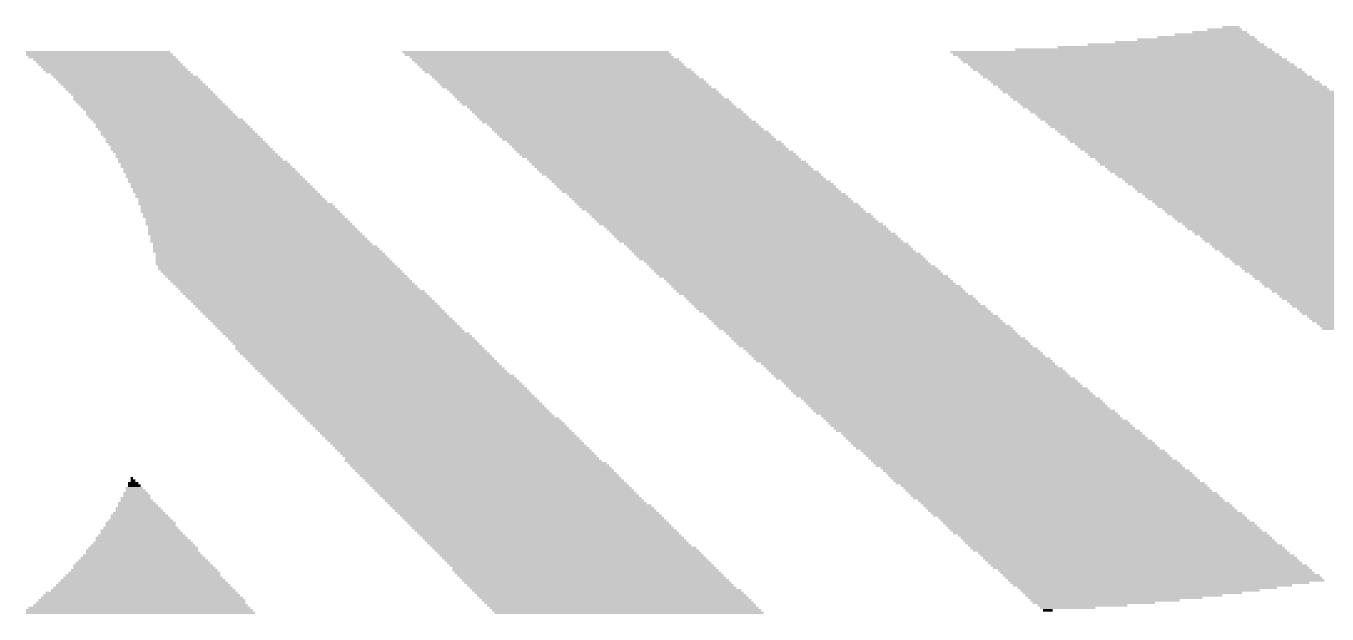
# Model space of a CAD drawing. Extents: x -50 to 50, y -28 to 28.
# Drawn here: x 22.77 to 33.82, y -27.8 to -22.81 of the extents above; entities that cross this region are included whole.
import ezdxf

# ---------------------------------------------------------------- set-up
doc = ezdxf.new("R2010")
doc.units = 0
doc.layers.add('200', color=132, linetype='CONTINUOUS')

# ---------------------------------------------------------------- blocks, each defined once
blk = doc.blocks.new('RECT')
blk.add_solid([(-0.5, -0.5), (0.5, -0.5), (-0.5, 0.5), (0.5, 0.5)])

msp = doc.modelspace()

# ---------------------------------------------------------------- block references
at = {"layer": '200'}
for p, xscale, yscale in [((32.8397, -22.8812), 0.635, 0.0211), ((32.9044, -22.86), 0.4648, 0.0213), ((32.9463, -22.8388), 0.2946, 0.0211), ((32.9997, -22.8177), 0.1473, 0.0211), ((32.418, -22.987), 1.778, 0.0213), ((32.5336, -22.9658), 1.5011, 0.0211), ((32.6288, -22.9447), 1.2294, 0.0211), ((32.7127, -22.9235), 1.016, 0.0213), ((32.7876, -22.9023), 0.8255, 0.0211), ((23.3794, -23.0293), 1.2268, 0.0211), ((23.3896, -23.0505), 1.2471, 0.0213), ((23.4112, -23.0717), 1.2497, 0.0211), ((23.4429, -23.0928), 1.2268, 0.0211), ((27.0942, -23.0293), 2.2657, 0.0211), ((27.1145, -23.0505), 2.2657, 0.0213), ((27.1463, -23.0717), 2.2428, 0.0211), ((27.178, -23.0928), 2.2657, 0.0211), ((31.9938, -23.0293), 2.7534, 0.0211), ((32.0256, -23.0505), 2.7711, 0.0213), ((32.0573, -23.0717), 2.7534, 0.0211), ((32.0891, -23.0928), 2.7711, 0.0211), ((32.258, -23.0082), 2.1793, 0.0211), ((23.4633, -23.114), 1.2268, 0.0213), ((23.4836, -23.1352), 1.2268, 0.0211), ((23.5064, -23.1563), 1.2268, 0.0211), ((23.5267, -23.1775), 1.2268, 0.0213), ((23.5483, -23.1987), 1.2294, 0.0211), ((27.1996, -23.114), 2.2631, 0.0213), ((27.2212, -23.1352), 2.2657, 0.0211), ((27.2415, -23.1563), 2.2657, 0.0211), ((27.2745, -23.1775), 2.286, 0.0213), ((27.2948, -23.1987), 2.286, 0.0211), ((32.1107, -23.114), 2.7737, 0.0213), ((32.1526, -23.1352), 2.7711, 0.0211), ((32.1742, -23.1563), 2.7737, 0.0211), ((32.2047, -23.1775), 2.794, 0.0213), ((32.2377, -23.1987), 2.7737, 0.0211), ((23.5801, -23.2198), 1.2065, 0.0211), ((23.6118, -23.241), 1.2294, 0.0213), ((23.6334, -23.2622), 1.2268, 0.0211), ((23.6538, -23.2833), 1.2268, 0.0211), ((23.6753, -23.3045), 1.2294, 0.0213), ((27.3266, -23.2198), 2.2631, 0.0211), ((27.3482, -23.241), 2.2657, 0.0213), ((27.3787, -23.2622), 2.286, 0.0211), ((27.4015, -23.2833), 2.286, 0.0211), ((27.4218, -23.3045), 2.286, 0.0213), ((32.258, -23.2198), 2.7737, 0.0211), ((32.291, -23.241), 2.794, 0.0213), ((32.3215, -23.2622), 2.7737, 0.0211), ((32.3545, -23.2833), 2.794, 0.0211), ((32.3748, -23.3045), 2.794, 0.0213), ((23.6969, -23.3257), 1.2268, 0.0211), ((23.7172, -23.3468), 1.2268, 0.0211), ((23.7388, -23.368), 1.2294, 0.0213), ((23.7604, -23.3892), 1.2268, 0.0211), ((23.7808, -23.4103), 1.2268, 0.0211), ((23.7922, -23.4315), 1.2497, 0.0213), ((27.4422, -23.3257), 2.286, 0.0211), ((27.4853, -23.3468), 2.286, 0.0211), ((27.5057, -23.368), 2.286, 0.0213), ((27.5285, -23.3892), 2.286, 0.0211), ((27.5488, -23.4103), 2.286, 0.0211), ((27.5806, -23.4315), 2.3089, 0.0213), ((32.418, -23.3257), 2.794, 0.0211), ((32.4383, -23.3468), 2.794, 0.0211), ((32.4701, -23.368), 2.8169, 0.0213), ((32.5018, -23.3892), 2.794, 0.0211), ((32.5336, -23.4103), 2.8169, 0.0211), ((32.5552, -23.4315), 2.8143, 0.0213), ((23.8125, -23.4527), 1.2497, 0.0211), ((23.8341, -23.4738), 1.2471, 0.0211), ((23.8557, -23.495), 1.2497, 0.0213), ((23.876, -23.5162), 1.2497, 0.0211), ((23.8976, -23.5373), 1.2471, 0.0211), ((27.6022, -23.4527), 2.3063, 0.0211), ((27.6225, -23.4738), 2.3063, 0.0211), ((27.6555, -23.495), 2.286, 0.0213), ((27.686, -23.5162), 2.3063, 0.0211), ((27.7063, -23.5373), 2.3063, 0.0211), ((32.5971, -23.4527), 2.8169, 0.0211), ((32.6187, -23.4738), 2.8143, 0.0211), ((32.6504, -23.495), 2.8372, 0.0213), ((32.6822, -23.5162), 2.8143, 0.0211), ((32.7025, -23.5373), 2.8143, 0.0211), ((23.909, -23.5585), 1.27, 0.0213), ((23.9293, -23.5797), 1.27, 0.0211), ((23.9611, -23.6008), 1.2929, 0.0211), ((23.9827, -23.622), 1.2903, 0.0213), ((24.003, -23.6432), 1.2903, 0.0211), ((27.7292, -23.5585), 2.3063, 0.0213), ((27.7495, -23.5797), 2.3063, 0.0211), ((27.7711, -23.6008), 2.3089, 0.0211), ((27.8028, -23.622), 2.3266, 0.0213), ((27.8346, -23.6432), 2.3089, 0.0211), ((32.7457, -23.5585), 2.8143, 0.0213), ((32.766, -23.5797), 2.8143, 0.0211), ((32.7978, -23.6008), 2.8372, 0.0211), ((32.8295, -23.622), 2.8143, 0.0213), ((32.8612, -23.6432), 2.8372, 0.0211), ((24.0144, -23.6643), 1.3132, 0.0211), ((24.0348, -23.6855), 1.3132, 0.0213), ((24.0563, -23.7067), 1.3106, 0.0211), ((24.0678, -23.7278), 1.3335, 0.0211), ((24.0881, -23.749), 1.3335, 0.0213), ((27.8562, -23.6643), 2.3063, 0.0211), ((27.8765, -23.6855), 2.3063, 0.0213), ((27.9083, -23.7067), 2.3292, 0.0211), ((27.9298, -23.7278), 2.3266, 0.0211), ((27.9514, -23.749), 2.3292, 0.0213), ((32.8828, -23.6643), 2.8346, 0.0211), ((32.9248, -23.6855), 2.8372, 0.0213), ((32.9463, -23.7067), 2.8346, 0.0211), ((32.9781, -23.7278), 2.8575, 0.0211), ((33.0098, -23.749), 2.8346, 0.0213), ((24.1084, -23.7702), 1.3335, 0.0211), ((24.1198, -23.7913), 1.3564, 0.0211), ((24.1414, -23.8125), 1.3538, 0.0213), ((24.1618, -23.8337), 1.3538, 0.0211), ((24.1732, -23.8548), 1.3767, 0.0211), ((24.1935, -23.876), 1.3767, 0.0213), ((27.9718, -23.7702), 2.3292, 0.0211), ((28.0149, -23.7913), 2.3292, 0.0211), ((28.0353, -23.8125), 2.3292, 0.0213), ((28.0568, -23.8337), 2.3266, 0.0211), ((28.0784, -23.8548), 2.3292, 0.0211), ((28.1089, -23.876), 2.3495, 0.0213), ((33.0416, -23.7702), 2.8575, 0.0211), ((33.0619, -23.7913), 2.8575, 0.0211), ((33.1051, -23.8125), 2.8575, 0.0213), ((33.1254, -23.8337), 2.8575, 0.0211), ((33.1483, -23.8548), 2.8575, 0.0211), ((33.1889, -23.876), 2.8575, 0.0213), ((24.2265, -23.9183), 1.397, 0.0211), ((24.2151, -23.8972), 1.3741, 0.0211), ((24.2468, -23.9395), 1.397, 0.0213), ((24.2684, -23.9607), 1.4402, 0.0211), ((24.2888, -23.9818), 1.4402, 0.0211), ((28.1318, -23.8972), 2.3495, 0.0211), ((28.1521, -23.9183), 2.3495, 0.0211), ((28.1838, -23.9395), 2.3266, 0.0213), ((28.2156, -23.9607), 2.3495, 0.0211), ((28.2359, -23.9818), 2.3495, 0.0211), ((33.2118, -23.8972), 2.8575, 0.0211), ((33.2422, -23.9183), 2.8778, 0.0211), ((33.2753, -23.9395), 2.8575, 0.0213), ((33.3058, -23.9607), 2.8778, 0.0211), ((33.3273, -23.9818), 2.8804, 0.0211), ((24.2989, -24.003), 1.4605, 0.0213), ((24.3218, -24.0242), 1.4605, 0.0211), ((24.3319, -24.0453), 1.4808, 0.0211), ((24.3523, -24.0665), 1.4808, 0.0213), ((24.3637, -24.0877), 1.5037, 0.0211), ((28.2588, -24.003), 2.3495, 0.0213), ((28.2791, -24.0242), 2.3495, 0.0211), ((28.3108, -24.0453), 2.3724, 0.0211), ((28.3324, -24.0665), 2.3698, 0.0213), ((28.3629, -24.0877), 2.3495, 0.0211), ((33.3693, -24.003), 2.8778, 0.0213), ((33.3908, -24.0242), 2.8804, 0.0211), ((33.4226, -24.0453), 2.8981, 0.0211), ((33.4543, -24.0665), 2.8804, 0.0213), ((33.4861, -24.0877), 2.8981, 0.0211), ((24.384, -24.1088), 1.5037, 0.0211), ((24.3942, -24.13), 1.524, 0.0213), ((24.417, -24.1512), 1.524, 0.0211), ((24.4272, -24.1723), 1.5443, 0.0211), ((24.4475, -24.1935), 1.5443, 0.0213), ((28.3858, -24.1088), 2.3495, 0.0211), ((28.4163, -24.13), 2.3698, 0.0213), ((28.4378, -24.1512), 2.3724, 0.0211), ((28.4582, -24.1723), 2.3724, 0.0211), ((28.4798, -24.1935), 2.3698, 0.0213), ((33.5178, -24.1088), 2.8804, 0.0211), ((33.5394, -24.13), 2.8778, 0.0213), ((33.5712, -24.1512), 2.9007, 0.0211), ((33.6029, -24.1723), 2.8778, 0.0211), ((33.6347, -24.1935), 2.9007, 0.0213), ((24.4589, -24.2147), 1.5672, 0.0211), ((24.4793, -24.2358), 1.5672, 0.0211), ((24.4894, -24.257), 1.5875, 0.0213), ((24.5224, -24.2993), 1.6078, 0.0211), ((24.5123, -24.2782), 1.5875, 0.0211), ((28.5013, -24.2147), 2.3724, 0.0211), ((28.5433, -24.2358), 2.3698, 0.0211), ((28.5648, -24.257), 2.3724, 0.0213), ((28.5864, -24.2782), 2.3698, 0.0211), ((28.6068, -24.2993), 2.3698, 0.0211), ((33.655, -24.2147), 2.9007, 0.0211), ((33.6982, -24.2358), 2.9007, 0.0211), ((33.7185, -24.257), 2.9007, 0.0213), ((33.7515, -24.2782), 2.921, 0.0211), ((33.782, -24.2993), 2.9007, 0.0211), ((24.544, -24.3205), 1.651, 0.0213), ((24.5643, -24.3417), 1.651, 0.0211), ((24.5745, -24.3628), 1.6713, 0.0211), ((24.5859, -24.384), 1.6942, 0.0213), ((24.6164, -24.4263), 1.7145, 0.0211), ((24.6063, -24.4052), 1.6942, 0.0211), ((28.6385, -24.3205), 2.3927, 0.0213), ((28.6601, -24.3417), 2.3901, 0.0211), ((28.6817, -24.3628), 2.3927, 0.0211), ((28.7134, -24.384), 2.3698, 0.0213), ((28.7452, -24.4052), 2.3927, 0.0211), ((28.7655, -24.4263), 2.3927, 0.0211), ((33.815, -24.3205), 2.921, 0.0213), ((33.8353, -24.3417), 2.921, 0.0211), ((33.8785, -24.3628), 2.921, 0.0211), ((33.8988, -24.384), 2.921, 0.0213), ((33.9306, -24.4052), 2.9439, 0.0211), ((33.9623, -24.4263), 2.921, 0.0211), ((24.6393, -24.4475), 1.7145, 0.0213), ((24.6494, -24.4687), 1.7348, 0.0211), ((24.6596, -24.4898), 1.7551, 0.0211), ((24.6913, -24.5322), 1.778, 0.0211), ((24.6812, -24.511), 1.7577, 0.0213), ((28.7871, -24.4475), 2.3901, 0.0213), ((28.8087, -24.4687), 2.3927, 0.0211), ((28.8392, -24.4898), 2.413, 0.0211), ((28.8722, -24.511), 2.3927, 0.0213), ((28.8925, -24.5322), 2.3927, 0.0211), ((33.9827, -24.4475), 2.921, 0.0213), ((34.0157, -24.4687), 2.9413, 0.0211), ((34.0462, -24.4898), 2.921, 0.0211), ((34.0792, -24.511), 2.9413, 0.0213), ((34.0995, -24.5322), 2.9413, 0.0211), ((24.7129, -24.5745), 1.8212, 0.0213), ((24.7015, -24.5533), 1.7983, 0.0211), ((24.7333, -24.5957), 1.8212, 0.0211), ((24.7434, -24.6168), 1.8415, 0.0211), ((24.7536, -24.638), 1.8618, 0.0213), ((28.9141, -24.5533), 2.3901, 0.0211), ((28.9458, -24.5745), 2.413, 0.0213), ((28.9662, -24.5957), 2.413, 0.0211), ((28.989, -24.6168), 2.413, 0.0211), ((29.0093, -24.638), 2.413, 0.0213), ((34.1427, -24.5533), 2.9413, 0.0211), ((34.163, -24.5745), 2.9413, 0.0213), ((34.2062, -24.5957), 2.9413, 0.0211), ((34.2265, -24.6168), 2.9413, 0.0211), ((34.2583, -24.638), 2.9642, 0.0213), ((24.7764, -24.6592), 1.8618, 0.0211), ((24.798, -24.6803), 1.905, 0.0211), ((24.8082, -24.7015), 1.9253, 0.0213), ((24.8183, -24.7227), 1.9456, 0.0211), ((24.8399, -24.7438), 1.9482, 0.0211), ((29.0525, -24.6592), 2.413, 0.0211), ((29.0728, -24.6803), 2.413, 0.0211), ((29.0932, -24.7015), 2.413, 0.0213), ((29.116, -24.7227), 2.413, 0.0211), ((29.1465, -24.7438), 2.4333, 0.0211), ((34.29, -24.6592), 2.9413, 0.0211), ((34.3218, -24.6803), 2.9642, 0.0211), ((34.3433, -24.7015), 2.9616, 0.0213), ((34.3751, -24.7227), 2.9439, 0.0211), ((34.4068, -24.7438), 2.9616, 0.0211), ((24.8818, -24.8285), 2.032, 0.0213), ((24.8501, -24.765), 1.9685, 0.0213), ((24.8603, -24.7862), 1.9888, 0.0211), ((24.8717, -24.8073), 2.0117, 0.0211), ((24.9022, -24.8497), 2.032, 0.0211), ((24.9136, -24.8708), 2.0549, 0.0211), ((29.1681, -24.765), 2.4359, 0.0213), ((29.1897, -24.7862), 2.4333, 0.0211), ((29.2202, -24.8073), 2.413, 0.0211), ((29.243, -24.8285), 2.413, 0.0213), ((29.2735, -24.8497), 2.4333, 0.0211), ((29.2951, -24.8708), 2.4359, 0.0211), ((34.4284, -24.765), 2.9642, 0.0213), ((34.4703, -24.7862), 2.9616, 0.0211), ((34.4919, -24.8073), 2.9642, 0.0211), ((34.5224, -24.8285), 2.9845, 0.0213), ((34.5554, -24.8497), 2.9642, 0.0211), ((34.5859, -24.8708), 2.9845, 0.0211), ((24.9352, -24.892), 2.0523, 0.0213), ((24.9555, -24.9132), 2.0523, 0.0211), ((24.9771, -24.9343), 2.0549, 0.0211), ((24.9987, -24.9555), 2.0523, 0.0213), ((25.019, -24.9767), 2.0523, 0.0211), ((29.3167, -24.892), 2.4333, 0.0213), ((29.337, -24.9132), 2.4333, 0.0211), ((29.3688, -24.9343), 2.4562, 0.0211), ((29.4005, -24.9555), 2.4333, 0.0213), ((29.4221, -24.9767), 2.4359, 0.0211), ((34.6088, -24.892), 2.9845, 0.0213), ((34.6494, -24.9132), 2.9845, 0.0211), ((34.6723, -24.9343), 2.9845, 0.0211), ((34.7028, -24.9555), 3.0048, 0.0213), ((34.7358, -24.9767), 2.9845, 0.0211), ((25.0406, -24.9978), 2.0549, 0.0211), ((25.0622, -25.019), 2.0523, 0.0213), ((25.0825, -25.0402), 2.0523, 0.0211), ((25.1143, -25.0613), 2.0752, 0.0211), ((25.1346, -25.0825), 2.0752, 0.0213), ((29.4437, -24.9978), 2.4333, 0.0211), ((29.4754, -25.019), 2.4562, 0.0213), ((29.4958, -25.0402), 2.4562, 0.0211), ((29.5173, -25.0613), 2.4536, 0.0211), ((29.5389, -25.0825), 2.4562, 0.0213), ((34.7662, -24.9978), 3.0048, 0.0211), ((34.7878, -25.019), 3.0074, 0.0213), ((34.8196, -25.0402), 2.9845, 0.0211), ((34.8513, -25.0613), 3.0074, 0.0211), ((34.8831, -25.0825), 2.9845, 0.0213), ((25.1574, -25.1037), 2.0752, 0.0211), ((25.1777, -25.1248), 2.0752, 0.0211), ((25.1993, -25.146), 2.0726, 0.0213), ((25.2209, -25.1672), 2.0752, 0.0211), ((25.2413, -25.1883), 2.0752, 0.0211), ((29.5808, -25.1037), 2.4536, 0.0211), ((29.6024, -25.1248), 2.4562, 0.0211), ((29.6227, -25.146), 2.4562, 0.0213), ((29.6443, -25.1672), 2.4536, 0.0211), ((29.6761, -25.1883), 2.4765, 0.0211), ((34.9148, -25.1037), 3.0074, 0.0211), ((34.9364, -25.1248), 3.0048, 0.0211), ((34.9783, -25.146), 3.0074, 0.0213), ((34.9999, -25.1672), 3.0048, 0.0211), ((35.0317, -25.1883), 3.0277, 0.0211), ((25.2628, -25.2095), 2.0726, 0.0213), ((25.2844, -25.2307), 2.0752, 0.0211), ((25.3048, -25.2518), 2.0752, 0.0211), ((25.3263, -25.273), 2.0726, 0.0213), ((25.3479, -25.2942), 2.0752, 0.0211), ((29.6964, -25.2095), 2.4765, 0.0213), ((29.7193, -25.2307), 2.4765, 0.0211), ((29.7498, -25.2518), 2.4562, 0.0211), ((29.7828, -25.273), 2.4765, 0.0213), ((29.8031, -25.2942), 2.4765, 0.0211), ((35.0634, -25.2095), 3.0048, 0.0213), ((35.0952, -25.2307), 3.0277, 0.0211), ((35.1155, -25.2518), 3.0277, 0.0211), ((35.1587, -25.273), 3.0277, 0.0213), ((35.179, -25.2942), 3.0277, 0.0211), ((25.3682, -25.3153), 2.0752, 0.0211), ((25.3898, -25.3365), 2.0726, 0.0213), ((25.4114, -25.3577), 2.0752, 0.0211), ((25.4318, -25.3788), 2.0752, 0.0211), ((25.4533, -25.4), 2.0726, 0.0213), ((25.4851, -25.4212), 2.0955, 0.0211), ((29.8234, -25.3153), 2.4765, 0.0211), ((29.8463, -25.3365), 2.4765, 0.0213), ((29.8768, -25.3577), 2.4968, 0.0211), ((29.8983, -25.3788), 2.4994, 0.0211), ((29.9301, -25.4), 2.4765, 0.0213), ((29.9504, -25.4212), 2.4765, 0.0211), ((35.212, -25.3153), 3.048, 0.0211), ((35.2425, -25.3365), 3.0277, 0.0213), ((35.2641, -25.3577), 3.0251, 0.0211), ((35.2958, -25.3788), 3.048, 0.0211), ((25.5054, -25.4423), 2.0955, 0.0211), ((25.5283, -25.4635), 2.0955, 0.0213), ((25.5486, -25.4847), 2.0955, 0.0211), ((25.5689, -25.5058), 2.0955, 0.0211), ((25.5918, -25.527), 2.0955, 0.0213), ((29.9733, -25.4423), 2.4765, 0.0211), ((30.0038, -25.4635), 2.4968, 0.0213), ((30.0253, -25.4847), 2.4994, 0.0211), ((30.0469, -25.5058), 2.4968, 0.0211), ((30.0673, -25.527), 2.4968, 0.0213), ((25.6019, -25.5482), 2.1158, 0.0211), ((25.6223, -25.5693), 2.1158, 0.0211), ((25.6438, -25.5905), 2.1184, 0.0213), ((25.6654, -25.6117), 2.1158, 0.0211), ((25.6858, -25.6328), 2.1158, 0.0211), ((30.1092, -25.5482), 2.4994, 0.0211), ((30.1308, -25.5693), 2.4968, 0.0211), ((30.1523, -25.5905), 2.4994, 0.0213), ((30.1739, -25.6117), 2.4968, 0.0211), ((30.2057, -25.6328), 2.5197, 0.0211), ((25.7073, -25.654), 2.1184, 0.0213), ((25.7289, -25.6752), 2.1158, 0.0211), ((25.7492, -25.6963), 2.1158, 0.0211), ((25.7708, -25.7175), 2.1184, 0.0213), ((25.7924, -25.7387), 2.1158, 0.0211), ((30.226, -25.654), 2.5197, 0.0213), ((30.2578, -25.6752), 2.4968, 0.0211), ((30.2793, -25.6963), 2.4994, 0.0211), ((30.3111, -25.7175), 2.5171, 0.0213), ((30.3327, -25.7387), 2.5197, 0.0211), ((25.8128, -25.7598), 2.1158, 0.0211), ((25.8445, -25.781), 2.1387, 0.0213), ((25.8661, -25.8022), 2.1361, 0.0211), ((25.8877, -25.8233), 2.1387, 0.0211), ((25.908, -25.8445), 2.1387, 0.0213), ((30.353, -25.7598), 2.5197, 0.0211), ((30.3746, -25.781), 2.5171, 0.0213), ((30.4063, -25.8022), 2.54, 0.0211), ((30.4381, -25.8233), 2.5171, 0.0211), ((30.4597, -25.8445), 2.5197, 0.0213), ((25.9296, -25.8657), 2.1361, 0.0211), ((25.9512, -25.8868), 2.1387, 0.0211), ((25.9715, -25.908), 2.1387, 0.0213), ((25.9931, -25.9292), 2.1361, 0.0211), ((26.0147, -25.9503), 2.1387, 0.0211), ((26.035, -25.9715), 2.1387, 0.0213), ((30.48, -25.8657), 2.5197, 0.0211), ((30.513, -25.8868), 2.54, 0.0211), ((30.5333, -25.908), 2.54, 0.0213), ((30.5537, -25.9292), 2.54, 0.0211), ((30.5765, -25.9503), 2.54, 0.0211), ((30.6172, -25.9715), 2.54, 0.0213), ((26.0566, -25.9927), 2.1361, 0.0211), ((26.0782, -26.0138), 2.1387, 0.0211), ((26.0985, -26.035), 2.1387, 0.0213), ((26.1201, -26.0562), 2.1361, 0.0211), ((26.1417, -26.0773), 2.1387, 0.0211), ((30.64, -25.9927), 2.54, 0.0211), ((30.6603, -26.0138), 2.54, 0.0211), ((30.6807, -26.035), 2.54, 0.0213), ((30.7035, -26.0562), 2.54, 0.0211), ((30.734, -26.0773), 2.5603, 0.0211), ((26.162, -26.0985), 2.1387, 0.0213), ((26.1836, -26.1197), 2.1361, 0.0211), ((26.2153, -26.1408), 2.159, 0.0211), ((26.2357, -26.162), 2.159, 0.0213), ((26.2585, -26.1832), 2.159, 0.0211), ((30.7556, -26.0985), 2.5629, 0.0213), ((30.7873, -26.1197), 2.54, 0.0211), ((30.8077, -26.1408), 2.54, 0.0211), ((30.8407, -26.162), 2.5603, 0.0213), ((30.861, -26.1832), 2.5603, 0.0211), ((26.2788, -26.2043), 2.159, 0.0211), ((26.2992, -26.2255), 2.159, 0.0213), ((26.322, -26.2467), 2.159, 0.0211), ((26.3423, -26.2678), 2.159, 0.0211), ((26.3627, -26.289), 2.159, 0.0213), ((30.8826, -26.2043), 2.5629, 0.0211), ((30.9042, -26.2255), 2.5603, 0.0213), ((30.9359, -26.2467), 2.5832, 0.0211), ((30.9677, -26.2678), 2.5603, 0.0211), ((30.988, -26.289), 2.5603, 0.0213), ((26.3855, -26.3102), 2.159, 0.0211), ((26.4058, -26.3313), 2.159, 0.0211), ((26.4262, -26.3525), 2.159, 0.0213), ((26.449, -26.3737), 2.159, 0.0211), ((26.4693, -26.3948), 2.159, 0.0211), ((26.4897, -26.416), 2.159, 0.0213), ((31.0096, -26.3102), 2.5629, 0.0211), ((31.0413, -26.3313), 2.5806, 0.0211), ((31.0629, -26.3525), 2.5832, 0.0213), ((31.0833, -26.3737), 2.5832, 0.0211), ((31.1048, -26.3948), 2.5806, 0.0211), ((31.1468, -26.416), 2.5832, 0.0213), ((26.5125, -26.4372), 2.159, 0.0211), ((26.5328, -26.4583), 2.159, 0.0211), ((26.5646, -26.5007), 2.1819, 0.0211), ((26.5532, -26.4795), 2.159, 0.0213), ((26.5963, -26.5218), 2.1996, 0.0211), ((31.1683, -26.4372), 2.5806, 0.0211), ((31.1899, -26.4583), 2.5832, 0.0211), ((31.2103, -26.4795), 2.5832, 0.0213), ((31.2433, -26.5007), 2.6035, 0.0211), ((31.2636, -26.5218), 2.6035, 0.0211), ((26.6179, -26.543), 2.2022, 0.0213), ((26.6383, -26.5642), 2.2022, 0.0211), ((26.6598, -26.5853), 2.1996, 0.0211), ((26.6814, -26.6065), 2.2022, 0.0213), ((26.7018, -26.6277), 2.2022, 0.0211), ((31.2839, -26.543), 2.6035, 0.0213), ((31.3169, -26.5642), 2.5832, 0.0211), ((31.3474, -26.5853), 2.6035, 0.0211), ((31.3703, -26.6065), 2.6035, 0.0213), ((31.3906, -26.6277), 2.6035, 0.0211), ((23.6855, -26.7335), 0.1473, 0.0213), ((23.6753, -26.6912), 0.0864, 0.0211), ((23.6855, -26.7123), 0.1067, 0.0211), ((23.6652, -26.6488), 0.0203, 0.0211), ((23.6753, -26.67), 0.0406, 0.0213), ((26.7233, -26.6488), 2.1996, 0.0211), ((26.7449, -26.67), 2.2022, 0.0213), ((26.7653, -26.6912), 2.2022, 0.0211), ((26.7856, -26.7123), 2.2022, 0.0211), ((26.8084, -26.7335), 2.2022, 0.0213), ((31.4109, -26.6488), 2.6035, 0.0211), ((31.4338, -26.67), 2.6035, 0.0213), ((31.4642, -26.6912), 2.6238, 0.0211), ((31.4973, -26.7123), 2.6035, 0.0211), ((31.5176, -26.7335), 2.6035, 0.0213), ((23.6957, -26.8182), 0.254, 0.0211), ((23.7071, -26.8393), 0.2769, 0.0211), ((23.6969, -26.7758), 0.2108, 0.0211), ((23.7071, -26.797), 0.2311, 0.0213), ((23.6969, -26.7547), 0.1702, 0.0211), ((26.8288, -26.7547), 2.2022, 0.0211), ((26.8503, -26.7758), 2.1996, 0.0211), ((26.8719, -26.797), 2.2022, 0.0213), ((26.8923, -26.8182), 2.2022, 0.0211), ((26.9138, -26.8393), 2.1996, 0.0211), ((31.5379, -26.7547), 2.6035, 0.0211), ((31.5709, -26.7758), 2.6238, 0.0211), ((31.5913, -26.797), 2.6238, 0.0213), ((31.6128, -26.8182), 2.6264, 0.0211), ((31.6446, -26.8393), 2.6035, 0.0211), ((23.7287, -26.9663), 0.4877, 0.0211), ((23.7274, -26.9452), 0.4445, 0.0211), ((23.7185, -26.9028), 0.381, 0.0211), ((23.7287, -26.924), 0.4013, 0.0213), ((23.7071, -26.8605), 0.3175, 0.0213), ((23.7172, -26.8817), 0.3378, 0.0211), ((26.9354, -26.8605), 2.2022, 0.0213), ((26.9659, -26.8817), 2.2225, 0.0211), ((26.9888, -26.9028), 2.2225, 0.0211), ((27.0091, -26.924), 2.2225, 0.0213), ((27.0294, -26.9452), 2.2225, 0.0211), ((27.0523, -26.9663), 2.2225, 0.0211), ((31.6763, -26.8605), 2.6264, 0.0213), ((31.6979, -26.8817), 2.6238, 0.0211), ((31.7183, -26.9028), 2.6238, 0.0211), ((31.7398, -26.924), 2.6264, 0.0213), ((31.7716, -26.9452), 2.6441, 0.0211), ((31.7932, -26.9663), 2.6467, 0.0211), ((23.7388, -27.0722), 0.635, 0.0211), ((23.7388, -27.0298), 0.5944, 0.0211), ((23.7388, -27.051), 0.5944, 0.0213), ((23.7388, -27.0087), 0.5486, 0.0211), ((23.7388, -26.9875), 0.508, 0.0213), ((27.0726, -26.9875), 2.2225, 0.0213), ((27.0929, -27.0087), 2.2225, 0.0211), ((27.1158, -27.0298), 2.2225, 0.0211), ((27.1361, -27.051), 2.2225, 0.0213), ((27.1564, -27.0722), 2.2225, 0.0211), ((31.8249, -26.9875), 2.6238, 0.0213), ((31.8453, -27.0087), 2.6238, 0.0211), ((31.877, -27.0298), 2.6467, 0.0211), ((31.8986, -27.051), 2.6441, 0.0213), ((31.9202, -27.0722), 2.6467, 0.0211), ((23.749, -27.1568), 0.7823, 0.0211), ((23.7604, -27.178), 0.8052, 0.0213), ((23.749, -27.1357), 0.7417, 0.0211), ((23.7388, -27.0933), 0.6756, 0.0211), ((23.749, -27.1145), 0.696, 0.0213), ((27.1793, -27.0933), 2.2225, 0.0211), ((27.1996, -27.1145), 2.2225, 0.0213), ((27.2199, -27.1357), 2.2225, 0.0211), ((27.2428, -27.1568), 2.2225, 0.0211), ((27.2631, -27.178), 2.2225, 0.0213), ((31.9405, -27.0933), 2.6467, 0.0211), ((31.9735, -27.1145), 2.667, 0.0213), ((32.004, -27.1357), 2.6467, 0.0211), ((32.0256, -27.1568), 2.6441, 0.0211), ((32.0472, -27.178), 2.6467, 0.0213), ((23.7503, -27.2627), 0.9525, 0.0211), ((23.7604, -27.2838), 0.9728, 0.0211), ((23.7604, -27.2415), 0.9322, 0.0213), ((23.7592, -27.2203), 0.889, 0.0211), ((23.7604, -27.1992), 0.8458, 0.0211), ((27.2834, -27.1992), 2.2225, 0.0211), ((27.3063, -27.2203), 2.2225, 0.0211), ((27.3368, -27.2415), 2.2428, 0.0213), ((27.3583, -27.2627), 2.2454, 0.0211), ((27.3799, -27.2838), 2.2428, 0.0211), ((32.0675, -27.1992), 2.6467, 0.0211), ((32.1005, -27.2203), 2.667, 0.0211), ((32.1208, -27.2415), 2.667, 0.0213), ((32.1412, -27.2627), 2.667, 0.0211), ((32.1742, -27.2838), 2.6467, 0.0211), ((23.7604, -27.3897), 1.1862, 0.0211), ((23.7706, -27.4108), 1.2065, 0.0211), ((23.7592, -27.3685), 1.143, 0.0213), ((23.7604, -27.3473), 1.0998, 0.0211), ((23.7604, -27.3262), 1.0592, 0.0211), ((23.7592, -27.305), 1.016, 0.0213), ((27.4002, -27.305), 2.2428, 0.0213), ((27.4218, -27.3262), 2.2454, 0.0211), ((27.4434, -27.3473), 2.2428, 0.0211), ((27.4638, -27.3685), 2.2428, 0.0213), ((27.4853, -27.3897), 2.2454, 0.0211), ((27.5069, -27.4108), 2.2428, 0.0211), ((32.2047, -27.305), 2.667, 0.0213), ((32.2275, -27.3262), 2.667, 0.0211), ((32.2478, -27.3473), 2.667, 0.0211), ((32.2682, -27.3685), 2.667, 0.0213), ((32.3012, -27.3897), 2.6873, 0.0211), ((32.3215, -27.4108), 2.6873, 0.0211), ((23.7592, -27.5167), 1.397, 0.0211), ((23.7604, -27.4955), 1.3538, 0.0213), ((23.7604, -27.4743), 1.3132, 0.0211), ((23.7706, -27.4532), 1.2929, 0.0211), ((23.7706, -27.432), 1.2471, 0.0213), ((27.5171, -27.432), 2.2631, 0.0213), ((27.5387, -27.4532), 2.2657, 0.0211), ((27.559, -27.4743), 2.2657, 0.0211), ((27.5806, -27.4955), 2.2631, 0.0213), ((27.6022, -27.5167), 2.2657, 0.0211), ((32.3545, -27.432), 2.667, 0.0213), ((32.3748, -27.4532), 2.667, 0.0211), ((32.4066, -27.4743), 2.6899, 0.0211), ((32.4282, -27.4955), 2.6873, 0.0213), ((32.4485, -27.5167), 2.6873, 0.0211), ((23.749, -27.6225), 1.6307, 0.0213), ((23.7604, -27.6013), 1.5672, 0.0211), ((23.7592, -27.5802), 1.524, 0.0211), ((23.7604, -27.559), 1.4808, 0.0213), ((23.7604, -27.5378), 1.4402, 0.0211), ((27.6225, -27.5378), 2.2657, 0.0211), ((27.6441, -27.559), 2.2631, 0.0213), ((27.6657, -27.5802), 2.2657, 0.0211), ((27.6962, -27.6013), 2.286, 0.0211), ((27.7178, -27.6225), 2.2835, 0.0213), ((32.3952, -27.5378), 2.54, 0.0211), ((32.3329, -27.559), 2.3698, 0.0213), ((32.2898, -27.5802), 2.2022, 0.0211), ((32.2275, -27.6013), 2.032, 0.0211), ((32.1628, -27.6225), 1.8618, 0.0213), ((23.7388, -27.7283), 1.8186, 0.0211), ((23.7388, -27.7072), 1.778, 0.0211), ((23.749, -27.686), 1.7577, 0.0213), ((23.7503, -27.6648), 1.7145, 0.0211), ((23.749, -27.6437), 1.6713, 0.0211), ((27.7393, -27.6437), 2.286, 0.0211), ((27.7597, -27.6648), 2.286, 0.0211), ((27.7825, -27.686), 2.286, 0.0213), ((27.8028, -27.7072), 2.286, 0.0211), ((27.8232, -27.7283), 2.286, 0.0211), ((32.0891, -27.6437), 1.6739, 0.0211), ((32.0154, -27.6648), 1.4808, 0.0211), ((31.9303, -27.686), 1.27, 0.0213), ((31.8351, -27.7072), 1.0389, 0.0211), ((31.7398, -27.7283), 0.762, 0.0211), ((23.7287, -27.7707), 1.9253, 0.0211), ((23.7388, -27.7918), 1.9456, 0.0211), ((23.7287, -27.7495), 1.8847, 0.0213), ((27.846, -27.7495), 2.286, 0.0213), ((27.8663, -27.7707), 2.286, 0.0211), ((27.8867, -27.7918), 2.286, 0.0211), ((31.6128, -27.7495), 0.4674, 0.0213), ((31.4439, -27.7707), 0.0838, 0.0211)]:
    msp.add_blockref('RECT', p, dxfattribs=dict(at, xscale=xscale, yscale=yscale))

doc.saveas('drawing.dxf')
